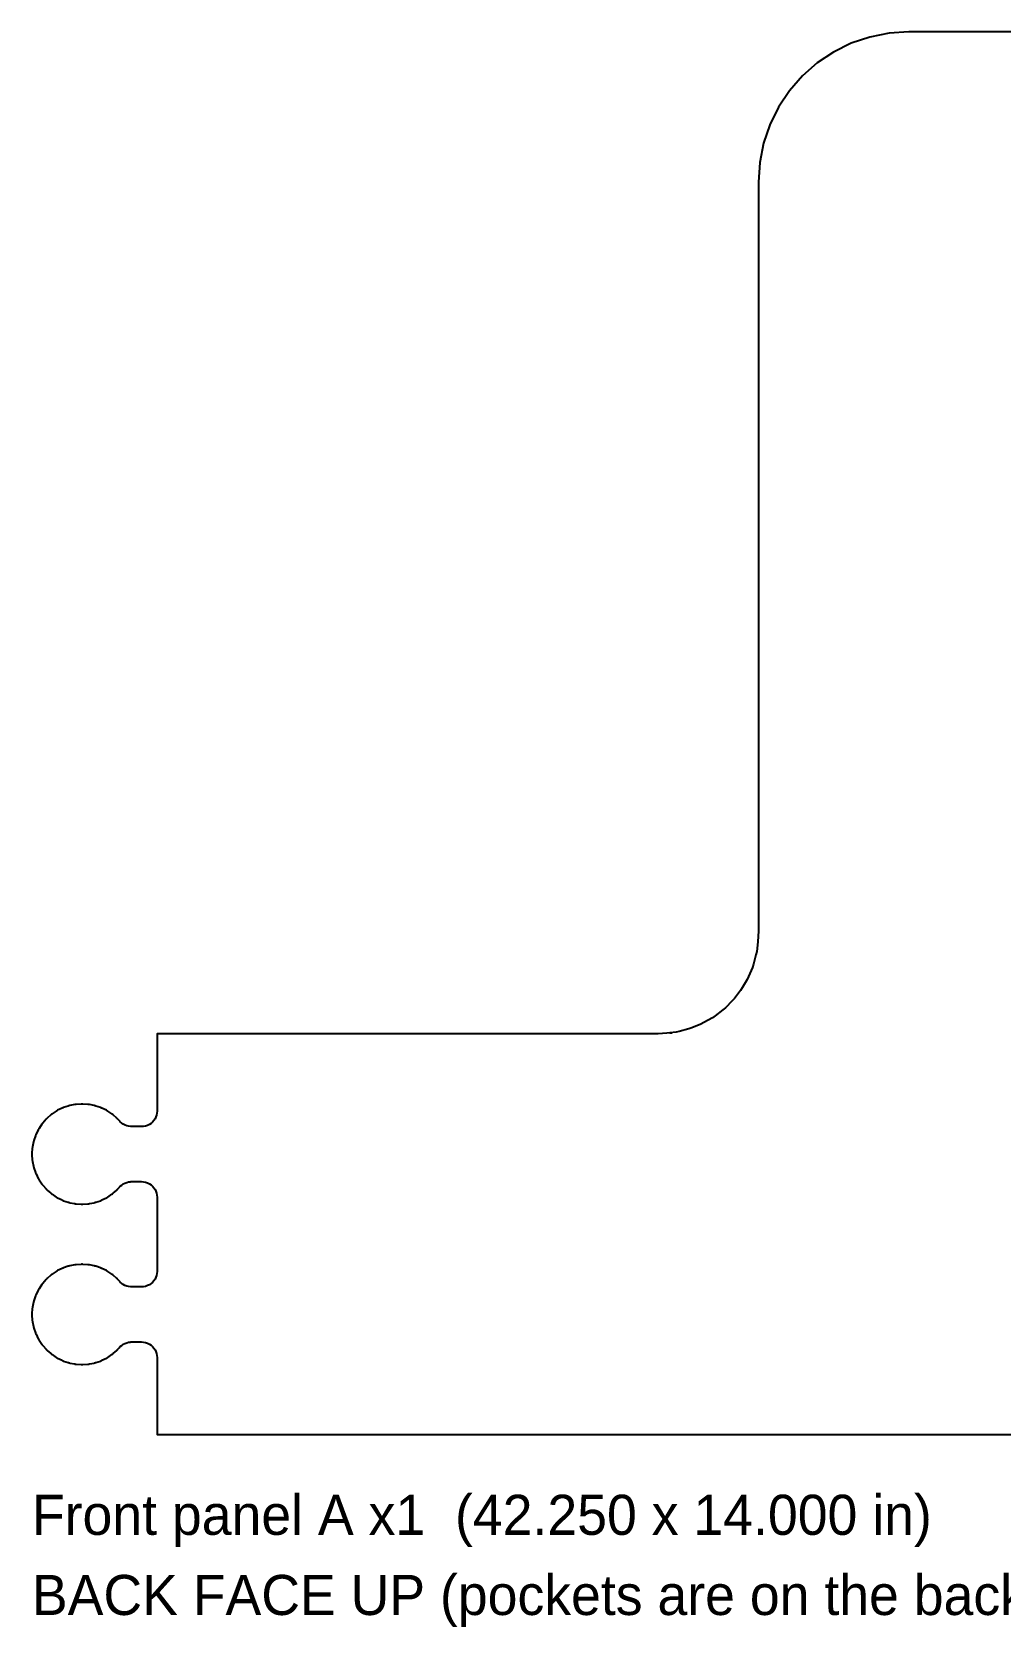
# Model space of a CAD drawing. Header units: inches. Extents: x 0 to 42.2, y -1.9 to 14.
# Drawn here: x 0 to 9.66, y -1.92 to 14 of the extents above; entities that cross this region are included whole.
import ezdxf

# ---------------------------------------------------------------- set-up
doc = ezdxf.new("R2010")
doc.units = ezdxf.units.IN
doc.header["$MEASUREMENT"] = 0
doc.layers.add('CUT_OUTSIDE', color=1, linetype='Continuous')
doc.layers.add('LABEL', color=3, linetype='Continuous')

msp = doc.modelspace()

# ---------------------------------------------------------------- linework, layer by layer
at = {"layer": 'CUT_OUTSIDE'}
msp.add_lwpolyline([(11.25, 14), (8.75, 14), (8.554, 13.987), (8.361, 13.949), (8.176, 13.886), (8, 13.799), (7.837, 13.69), (7.689, 13.561), (7.56, 13.413), (7.451, 13.25), (7.364, 13.074), (7.301, 12.888), (7.263, 12.696), (7.25, 12.5), (7.25, 5.025), (7.248, 4.976), (7.244, 4.918), (7.232, 4.821), (7.225, 4.789), (7.2, 4.695), (7.189, 4.664), (7.152, 4.573), (7.137, 4.544), (7.088, 4.459), (7.07, 4.432), (7.011, 4.354), (6.989, 4.33), (6.92, 4.261), (6.895, 4.239), (6.818, 4.179), (6.79, 4.161), (6.706, 4.112), (6.676, 4.098), (6.586, 4.06), (6.555, 4.05), (6.46, 4.024), (6.428, 4.018), (6.367, 4.01), (6.387, 4.01), (6.38, 4.009), (6.25, 4), (2.25, 4), (1.255, 4), (1.25, 4), (1.25, 3.995), (1.25, 3.23), (1.248, 3.21), (1.244, 3.19), (1.238, 3.171), (1.229, 3.152), (1.218, 3.136), (1.204, 3.12), (1.189, 3.107), (1.172, 3.096), (1.154, 3.087), (1.135, 3.08), (1.115, 3.076), (1.095, 3.075), (0.998, 3.075), (0.989, 3.075), (0.983, 3.076), (0.965, 3.078), (0.946, 3.082), (0.929, 3.089), (0.912, 3.098), (0.896, 3.109), (0.882, 3.121), (0.88, 3.124), (0.873, 3.131), (0.858, 3.148), (0.857, 3.149), (0.856, 3.15), (0.855, 3.152), (0.851, 3.155), (0.85, 3.157), (0.849, 3.157), (0.847, 3.159), (0.81, 3.191), (0.808, 3.193), (0.808, 3.194), (0.806, 3.195), (0.802, 3.198), (0.8, 3.199), (0.799, 3.2), (0.797, 3.201), (0.756, 3.229), (0.754, 3.23), (0.754, 3.23), (0.751, 3.232), (0.748, 3.234), (0.745, 3.235), (0.745, 3.235), (0.743, 3.237), (0.698, 3.258), (0.696, 3.259), (0.695, 3.26), (0.693, 3.261), (0.689, 3.262), (0.687, 3.263), (0.686, 3.264), (0.683, 3.265), (0.637, 3.28), (0.634, 3.281), (0.634, 3.281), (0.631, 3.282), (0.627, 3.283), (0.624, 3.284), (0.624, 3.284), (0.621, 3.285), (0.573, 3.294), (0.57, 3.295), (0.57, 3.295), (0.567, 3.295), (0.563, 3.296), (0.56, 3.296), (0.559, 3.296), (0.557, 3.296), (0.508, 3.299), (0.505, 3.3), (0.504, 3.3), (0.502, 3.3), (0.498, 3.3), (0.495, 3.3), (0.494, 3.3), (0.492, 3.299), (0.442, 3.296), (0.44, 3.296), (0.439, 3.296), (0.437, 3.296), (0.432, 3.295), (0.43, 3.295), (0.429, 3.295), (0.427, 3.294), (0.378, 3.285), (0.376, 3.284), (0.375, 3.284), (0.372, 3.283), (0.368, 3.282), (0.366, 3.281), (0.365, 3.281), (0.363, 3.28), (0.316, 3.265), (0.313, 3.264), (0.313, 3.263), (0.31, 3.262), (0.306, 3.261), (0.304, 3.26), (0.303, 3.259), (0.301, 3.258), (0.257, 3.237), (0.255, 3.235), (0.254, 3.235), (0.252, 3.234), (0.248, 3.232), (0.246, 3.23), (0.245, 3.23), (0.243, 3.229), (0.202, 3.201), (0.2, 3.2), (0.199, 3.199), (0.197, 3.198), (0.194, 3.195), (0.192, 3.194), (0.191, 3.193), (0.189, 3.191), (0.152, 3.159), (0.15, 3.157), (0.15, 3.157), (0.148, 3.155), (0.145, 3.152), (0.143, 3.15), (0.143, 3.149), (0.141, 3.148), (0.108, 3.11), (0.107, 3.108), (0.106, 3.108), (0.105, 3.106), (0.102, 3.102), (0.1, 3.1), (0.1, 3.1), (0.099, 3.098), (0.071, 3.057), (0.07, 3.055), (0.069, 3.054), (0.068, 3.052), (0.066, 3.048), (0.065, 3.046), (0.064, 3.045), (0.063, 3.043), (0.041, 2.998), (0.04, 2.996), (0.04, 2.996), (0.039, 2.993), (0.037, 2.989), (0.036, 2.987), (0.036, 2.986), (0.035, 2.984), (0.019, 2.937), (0.018, 2.935), (0.018, 2.934), (0.018, 2.931), (0.016, 2.927), (0.016, 2.925), (0.016, 2.924), (0.015, 2.922), (0.006, 2.873), (0.005, 2.871), (0.005, 2.87), (0.005, 2.867), (0.004, 2.863), (0.004, 2.861), (0.004, 2.86), (0.003, 2.857), (0, 2.808), (0, 2.805), (0, 2.805), (0, 2.802), (0, 2.798), (0, 2.795), (0, 2.795), (0, 2.792), (0.003, 2.743), (0.004, 2.74), (0.004, 2.739), (0.004, 2.737), (0.005, 2.733), (0.005, 2.73), (0.005, 2.729), (0.006, 2.727), (0.015, 2.678), (0.016, 2.676), (0.016, 2.675), (0.016, 2.673), (0.018, 2.669), (0.018, 2.666), (0.018, 2.665), (0.019, 2.663), (0.035, 2.616), (0.036, 2.614), (0.036, 2.613), (0.037, 2.611), (0.039, 2.607), (0.04, 2.604), (0.04, 2.604), (0.041, 2.602), (0.063, 2.557), (0.064, 2.555), (0.065, 2.554), (0.066, 2.552), (0.068, 2.548), (0.069, 2.546), (0.07, 2.545), (0.071, 2.543), (0.099, 2.502), (0.1, 2.5), (0.1, 2.5), (0.102, 2.498), (0.105, 2.494), (0.106, 2.492), (0.107, 2.492), (0.108, 2.49), (0.141, 2.452), (0.143, 2.451), (0.143, 2.45), (0.145, 2.448), (0.148, 2.445), (0.15, 2.443), (0.15, 2.443), (0.152, 2.441), (0.189, 2.409), (0.191, 2.407), (0.192, 2.406), (0.194, 2.405), (0.197, 2.402), (0.199, 2.401), (0.2, 2.4), (0.202, 2.399), (0.243, 2.371), (0.245, 2.37), (0.246, 2.37), (0.248, 2.368), (0.252, 2.366), (0.254, 2.365), (0.255, 2.365), (0.257, 2.363), (0.301, 2.342), (0.303, 2.341), (0.304, 2.34), (0.306, 2.339), (0.31, 2.338), (0.313, 2.337), (0.313, 2.336), (0.316, 2.335), (0.363, 2.32), (0.365, 2.319), (0.366, 2.319), (0.368, 2.318), (0.372, 2.317), (0.375, 2.316), (0.376, 2.316), (0.378, 2.315), (0.427, 2.306), (0.429, 2.305), (0.43, 2.305), (0.432, 2.305), (0.437, 2.304), (0.439, 2.304), (0.44, 2.304), (0.442, 2.304), (0.492, 2.301), (0.494, 2.3), (0.495, 2.3), (0.498, 2.3), (0.502, 2.3), (0.504, 2.3), (0.505, 2.3), (0.508, 2.301), (0.557, 2.304), (0.559, 2.304), (0.56, 2.304), (0.563, 2.304), (0.567, 2.305), (0.57, 2.305), (0.57, 2.305), (0.573, 2.306), (0.621, 2.315), (0.624, 2.316), (0.624, 2.316), (0.627, 2.317), (0.631, 2.318), (0.634, 2.319), (0.634, 2.319), (0.637, 2.32), (0.683, 2.335), (0.686, 2.336), (0.687, 2.337), (0.689, 2.338), (0.693, 2.339), (0.695, 2.34), (0.696, 2.341), (0.698, 2.342), (0.743, 2.363), (0.745, 2.365), (0.745, 2.365), (0.748, 2.366), (0.751, 2.368), (0.754, 2.37), (0.754, 2.37), (0.756, 2.371), (0.797, 2.399), (0.799, 2.4), (0.8, 2.401), (0.802, 2.402), (0.806, 2.405), (0.808, 2.406), (0.808, 2.407), (0.81, 2.409), (0.847, 2.441), (0.849, 2.443), (0.85, 2.443), (0.851, 2.445), (0.855, 2.448), (0.856, 2.45), (0.857, 2.451), (0.858, 2.452), (0.872, 2.468), (0.878, 2.475), (0.882, 2.479), (0.896, 2.491), (0.912, 2.502), (0.928, 2.511), (0.946, 2.518), (0.964, 2.522), (0.983, 2.524), (0.987, 2.525), (0.996, 2.525), (1.095, 2.525), (1.115, 2.524), (1.135, 2.52), (1.154, 2.513), (1.172, 2.504), (1.189, 2.493), (1.204, 2.48), (1.218, 2.464), (1.229, 2.447), (1.238, 2.429), (1.244, 2.41), (1.248, 2.39), (1.25, 2.37), (1.25, 1.63), (1.248, 1.61), (1.244, 1.59), (1.238, 1.571), (1.229, 1.553), (1.218, 1.536), (1.204, 1.52), (1.189, 1.507), (1.172, 1.496), (1.154, 1.487), (1.135, 1.48), (1.115, 1.476), (1.095, 1.475), (0.997, 1.475), (0.988, 1.475), (0.983, 1.476), (0.964, 1.478), (0.946, 1.482), (0.928, 1.489), (0.912, 1.498), (0.896, 1.509), (0.882, 1.521), (0.88, 1.524), (0.873, 1.531), (0.858, 1.548), (0.857, 1.549), (0.856, 1.55), (0.855, 1.552), (0.851, 1.555), (0.85, 1.557), (0.849, 1.557), (0.847, 1.559), (0.81, 1.591), (0.808, 1.593), (0.808, 1.594), (0.806, 1.595), (0.802, 1.598), (0.8, 1.599), (0.799, 1.6), (0.797, 1.601), (0.756, 1.629), (0.754, 1.63), (0.754, 1.63), (0.751, 1.632), (0.748, 1.634), (0.745, 1.635), (0.745, 1.635), (0.743, 1.637), (0.698, 1.658), (0.696, 1.659), (0.695, 1.66), (0.693, 1.661), (0.689, 1.662), (0.687, 1.663), (0.686, 1.664), (0.683, 1.665), (0.637, 1.68), (0.634, 1.681), (0.634, 1.681), (0.631, 1.682), (0.627, 1.683), (0.624, 1.684), (0.624, 1.684), (0.621, 1.685), (0.573, 1.694), (0.57, 1.695), (0.57, 1.695), (0.567, 1.695), (0.563, 1.696), (0.56, 1.696), (0.559, 1.696), (0.557, 1.696), (0.508, 1.699), (0.505, 1.7), (0.504, 1.7), (0.502, 1.7), (0.498, 1.7), (0.495, 1.7), (0.494, 1.7), (0.492, 1.699), (0.442, 1.696), (0.44, 1.696), (0.439, 1.696), (0.437, 1.696), (0.432, 1.695), (0.43, 1.695), (0.429, 1.695), (0.427, 1.694), (0.378, 1.685), (0.376, 1.684), (0.375, 1.684), (0.372, 1.683), (0.368, 1.682), (0.366, 1.681), (0.365, 1.681), (0.363, 1.68), (0.316, 1.665), (0.313, 1.664), (0.313, 1.663), (0.31, 1.662), (0.306, 1.661), (0.304, 1.66), (0.303, 1.659), (0.301, 1.658), (0.257, 1.637), (0.255, 1.635), (0.254, 1.635), (0.252, 1.634), (0.248, 1.632), (0.246, 1.63), (0.245, 1.63), (0.243, 1.629), (0.202, 1.601), (0.2, 1.6), (0.199, 1.599), (0.197, 1.598), (0.194, 1.595), (0.192, 1.594), (0.191, 1.593), (0.189, 1.591), (0.152, 1.559), (0.15, 1.557), (0.15, 1.557), (0.148, 1.555), (0.145, 1.552), (0.143, 1.55), (0.143, 1.549), (0.141, 1.548), (0.108, 1.51), (0.107, 1.508), (0.106, 1.508), (0.105, 1.506), (0.102, 1.502), (0.1, 1.5), (0.1, 1.5), (0.099, 1.498), (0.071, 1.457), (0.07, 1.455), (0.069, 1.454), (0.068, 1.452), (0.066, 1.448), (0.065, 1.446), (0.064, 1.445), (0.063, 1.443), (0.041, 1.398), (0.04, 1.396), (0.04, 1.396), (0.039, 1.393), (0.037, 1.389), (0.036, 1.387), (0.036, 1.386), (0.035, 1.384), (0.019, 1.337), (0.018, 1.335), (0.018, 1.334), (0.018, 1.331), (0.016, 1.327), (0.016, 1.325), (0.016, 1.324), (0.015, 1.322), (0.006, 1.273), (0.005, 1.271), (0.005, 1.27), (0.005, 1.267), (0.004, 1.263), (0.004, 1.261), (0.004, 1.26), (0.003, 1.257), (0, 1.208), (0, 1.205), (0, 1.205), (0, 1.202), (0, 1.198), (0, 1.195), (0, 1.195), (0, 1.192), (0.003, 1.143), (0.004, 1.14), (0.004, 1.139), (0.004, 1.137), (0.005, 1.133), (0.005, 1.13), (0.005, 1.129), (0.006, 1.127), (0.015, 1.078), (0.016, 1.076), (0.016, 1.075), (0.016, 1.073), (0.018, 1.069), (0.018, 1.066), (0.018, 1.065), (0.019, 1.063), (0.035, 1.016), (0.036, 1.014), (0.036, 1.013), (0.037, 1.011), (0.039, 1.007), (0.04, 1.004), (0.04, 1.004), (0.041, 1.002), (0.063, 0.957), (0.064, 0.955), (0.065, 0.954), (0.066, 0.952), (0.068, 0.948), (0.069, 0.946), (0.07, 0.945), (0.071, 0.943), (0.099, 0.902), (0.1, 0.9), (0.1, 0.9), (0.102, 0.898), (0.105, 0.894), (0.106, 0.892), (0.107, 0.892), (0.108, 0.89), (0.141, 0.852), (0.143, 0.851), (0.143, 0.85), (0.145, 0.848), (0.148, 0.845), (0.15, 0.843), (0.15, 0.843), (0.152, 0.841), (0.189, 0.809), (0.191, 0.807), (0.192, 0.806), (0.194, 0.805), (0.197, 0.802), (0.199, 0.801), (0.2, 0.8), (0.202, 0.799), (0.243, 0.771), (0.245, 0.77), (0.246, 0.77), (0.248, 0.768), (0.252, 0.766), (0.254, 0.765), (0.255, 0.765), (0.257, 0.763), (0.301, 0.742), (0.303, 0.741), (0.304, 0.74), (0.306, 0.739), (0.31, 0.738), (0.313, 0.737), (0.313, 0.736), (0.316, 0.735), (0.363, 0.72), (0.365, 0.719), (0.366, 0.719), (0.368, 0.718), (0.372, 0.717), (0.375, 0.716), (0.376, 0.716), (0.378, 0.715), (0.427, 0.706), (0.429, 0.705), (0.43, 0.705), (0.432, 0.705), (0.437, 0.704), (0.439, 0.704), (0.44, 0.704), (0.442, 0.704), (0.492, 0.701), (0.494, 0.7), (0.495, 0.7), (0.498, 0.7), (0.502, 0.7), (0.504, 0.7), (0.505, 0.7), (0.508, 0.701), (0.557, 0.704), (0.559, 0.704), (0.56, 0.704), (0.563, 0.704), (0.567, 0.705), (0.57, 0.705), (0.57, 0.705), (0.573, 0.706), (0.621, 0.715), (0.624, 0.716), (0.624, 0.716), (0.627, 0.717), (0.631, 0.718), (0.634, 0.719), (0.634, 0.719), (0.637, 0.72), (0.683, 0.735), (0.686, 0.736), (0.687, 0.737), (0.689, 0.738), (0.693, 0.739), (0.695, 0.74), (0.696, 0.741), (0.698, 0.742), (0.743, 0.763), (0.745, 0.765), (0.745, 0.765), (0.748, 0.766), (0.751, 0.768), (0.754, 0.77), (0.754, 0.77), (0.756, 0.771), (0.797, 0.799), (0.799, 0.8), (0.8, 0.801), (0.802, 0.802), (0.806, 0.805), (0.808, 0.806), (0.808, 0.807), (0.81, 0.809), (0.847, 0.841), (0.849, 0.843), (0.85, 0.843), (0.851, 0.845), (0.855, 0.848), (0.856, 0.85), (0.857, 0.851), (0.858, 0.852), (0.872, 0.868), (0.878, 0.875), (0.882, 0.879), (0.896, 0.891), (0.912, 0.902), (0.928, 0.911), (0.946, 0.918), (0.964, 0.922), (0.983, 0.924), (0.987, 0.925), (0.996, 0.925), (1.095, 0.925), (1.115, 0.924), (1.135, 0.92), (1.154, 0.913), (1.172, 0.904), (1.189, 0.893), (1.204, 0.88), (1.218, 0.864), (1.229, 0.847), (1.238, 0.829), (1.244, 0.81), (1.248, 0.79), (1.25, 0.77), (1.25, 0.005), (1.25, 0), (1.255, 0), (2.25, 0), (42.25, 0)], dxfattribs=at)

# ---------------------------------------------------------------- texts
at = {"layer": 'LABEL'}
for s, p in [('Front panel A x1  (42.250 x 14.000 in)', (0, -1)), ('BACK FACE UP (pockets are on the back)', (0, -1.8))]:
    msp.add_text(s, height=0.4, dxfattribs=at).set_placement(p)

doc.saveas('drawing.dxf')
